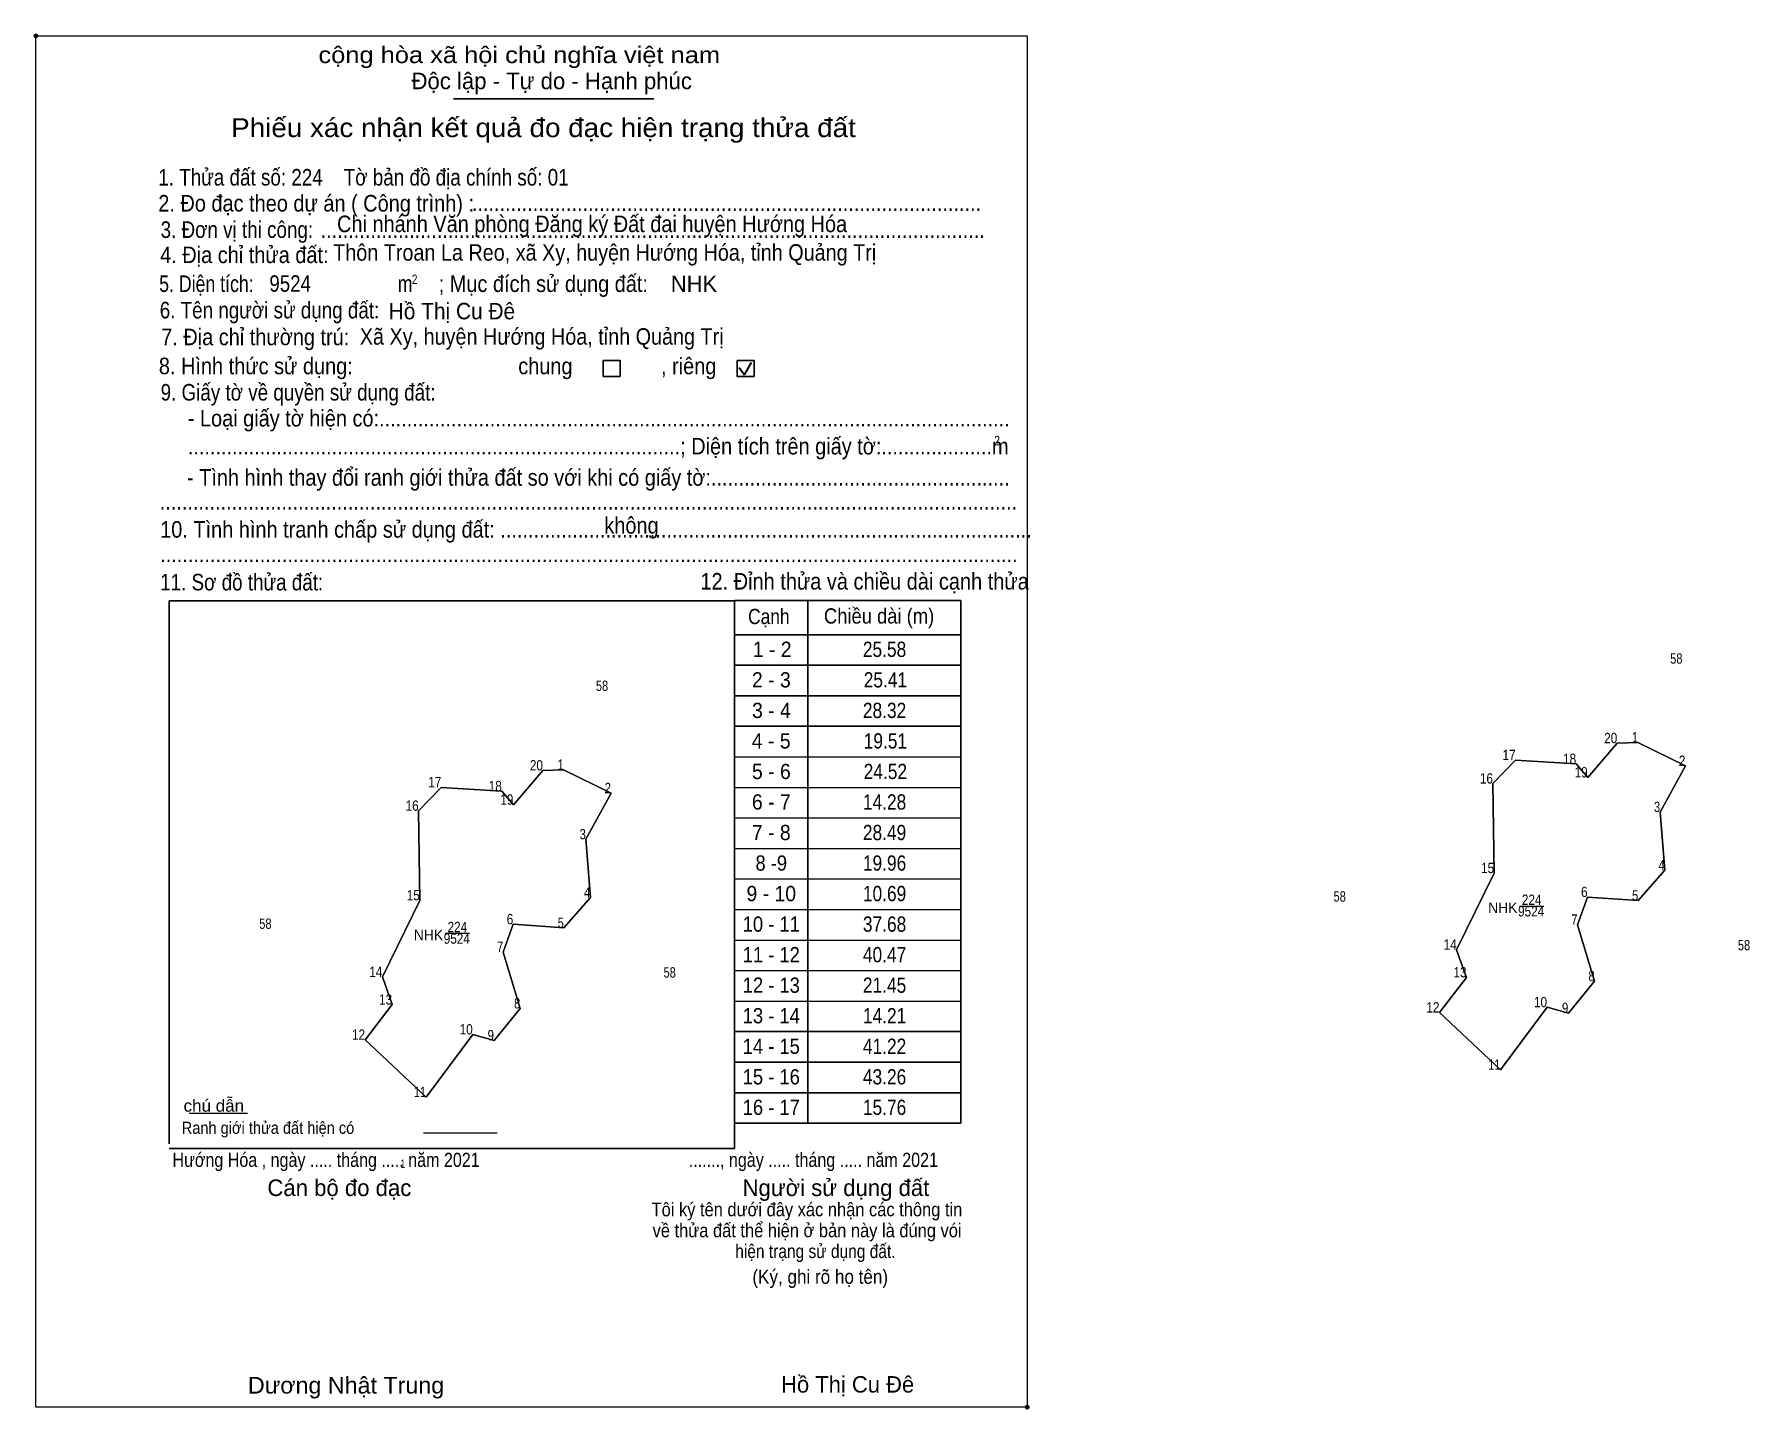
# Model space of a CAD drawing. Header units: metres. Extents: x 553263 to 554892, y 1817281 to 1819329.
# Drawn here: x 554063 to 554892, y 1817281 to 1817946 of the extents above; entities that cross this region are included whole.
import ezdxf
from ezdxf.enums import TextEntityAlignment as Align

# ---------------------------------------------------------------- set-up
doc = ezdxf.new("R2010")
doc.units = ezdxf.units.M
doc.header["$LTSCALE"] = 3.2
doc.header["$PDMODE"] = 32
doc.header["$PDSIZE"] = 1.6
for name, color, linetype, lineweight in [('1', 7, 'Continuous', 13), ('10', 7, 'Continuous', 13), ('17', 7, 'Continuous', 13), ('2', 7, 'Continuous', 25), ('30', 7, 'Continuous', 13), ('6', 7, 'Continuous', 13), ('63', 7, 'Continuous', 13)]:
    doc.layers.add(name, color=color, linetype=linetype, lineweight=lineweight)

msp = doc.modelspace()

# ---------------------------------------------------------------- linework, layer by layer
at = {"layer": '1'}
for points in [[(554838.16, 1817603.68), (554861.09, 1817592.35), (554848.91, 1817570.05), (554851.2, 1817541.92), (554838.31, 1817527.27), (554813.85, 1817529), (554808.95, 1817515.59), (554817.23, 1817488.33), (554804.57, 1817472.9), (554794.26, 1817475.74), (554771.76, 1817445.51), (554742.23, 1817473.19), (554755.35, 1817490.16), (554750.57, 1817503.54), (554768.69, 1817540.56), (554768.12, 1817583.82), (554779.06, 1817595.17), (554808.32, 1817593.29), (554813.9, 1817586.78), (554828.19, 1817603.33)], [(554318.98, 1817590.51), (554341.91, 1817579.18), (554329.73, 1817556.88), (554332.02, 1817528.75), (554319.13, 1817514.1), (554294.67, 1817515.83), (554289.77, 1817502.42), (554298.05, 1817475.16), (554285.39, 1817459.73), (554275.08, 1817462.57), (554252.58, 1817432.34), (554223.05, 1817460.02), (554236.17, 1817476.99), (554231.39, 1817490.37), (554249.51, 1817527.39), (554248.94, 1817570.65), (554259.88, 1817582), (554289.14, 1817580.12), (554294.72, 1817573.61), (554309.01, 1817590.16)]]:
    msp.add_lwpolyline(points, close=True, dxfattribs=at)
at = {"layer": '10'}
for points in [[(554768.12, 1817583.82), (554768.69, 1817540.56), (554750.57, 1817503.54), (554755.35, 1817490.16), (554742.23, 1817473.19), (554771.76, 1817445.51), (554794.26, 1817475.74), (554804.57, 1817472.9), (554817.23, 1817488.33), (554808.95, 1817515.59), (554813.85, 1817529), (554838.31, 1817527.27), (554851.2, 1817541.92), (554848.91, 1817570.05), (554861.09, 1817592.35), (554838.16, 1817603.68), (554828.19, 1817603.33), (554813.9, 1817586.78), (554808.32, 1817593.29), (554779.06, 1817595.17)], [(554248.94, 1817570.65), (554249.51, 1817527.39), (554231.39, 1817490.37), (554236.17, 1817476.99), (554223.05, 1817460.02), (554252.58, 1817432.34), (554275.08, 1817462.57), (554285.39, 1817459.73), (554298.05, 1817475.16), (554289.77, 1817502.42), (554294.67, 1817515.83), (554319.13, 1817514.1), (554332.02, 1817528.75), (554329.73, 1817556.88), (554341.91, 1817579.18), (554318.98, 1817590.51), (554309.01, 1817590.16), (554294.72, 1817573.61), (554289.14, 1817580.12), (554259.88, 1817582)]]:
    msp.add_lwpolyline(points, close=True, dxfattribs=at)
at = {"layer": '17'}
msp.add_line((554137.97, 1817424.51), (554166.21, 1817424.51), dxfattribs=at)
at = {"layer": '2'}
for p, q in [((554265.77, 1817914.7), (554362.64, 1817914.7)), ((554128.41, 1817672.2), (554401.54, 1817672.2)), ((554128.41, 1817409.68), (554128.41, 1817672.2)), ((554401.54, 1817407.53), (554128.41, 1817407.53))]:
    msp.add_line(p, q, dxfattribs=at)
at = {"layer": '2', "lineweight": 35}
for p, q in [((554403.77, 1817784.85), (554406.49, 1817781.31)), ((554406.49, 1817781.31), (554409.81, 1817787.24))]:
    msp.add_line(p, q, dxfattribs=at)
at = {"layer": '2', "lineweight": 13}
msp.add_lwpolyline([(554064, 1817945.08), (554543.04, 1817945.08), (554543.04, 1817282.52), (554064, 1817282.52)], close=True, dxfattribs=at)
at = {"layer": '2'}
for points in [[(554338.1, 1817788.27), (554346.32, 1817788.27), (554346.32, 1817780.59), (554338.1, 1817780.59)], [(554402.82, 1817788.27), (554411.05, 1817788.27), (554411.05, 1817780.59), (554402.82, 1817780.59)]]:
    msp.add_lwpolyline(points, close=True, dxfattribs=at)
for p in [(554064, 1817945.08), (554543.03, 1817282.52)]:
    msp.add_point(p, dxfattribs=at)
at = {"layer": '30', "lineweight": 25}
for p, q in [((554401.54, 1817419.7), (554401.54, 1817672.21)), ((554401.54, 1817672.21), (554510.96, 1817672.21)), ((554436.95, 1817672.21), (554436.95, 1817419.7)), ((554510.96, 1817672.21), (554510.96, 1817419.7)), ((554401.54, 1817655.75), (554510.96, 1817655.75)), ((554401.54, 1817641), (554510.96, 1817641)), ((554401.54, 1817626.25), (554510.96, 1817626.25)), ((554401.54, 1817611.49), (554510.96, 1817611.49)), ((554510.96, 1817463.96), (554401.54, 1817463.96)), ((554510.96, 1817449.2), (554401.54, 1817449.2)), ((554510.96, 1817434.45), (554401.54, 1817434.45)), ((554510.96, 1817419.7), (554401.54, 1817419.7))]:
    msp.add_line(p, q, dxfattribs=at)
at = {"layer": '30'}
for p, q in [((554401.54, 1817596.74), (554510.96, 1817596.74)), ((554401.54, 1817581.99), (554510.96, 1817581.99)), ((554401.54, 1817567.24), (554510.96, 1817567.24)), ((554401.54, 1817552.48), (554510.96, 1817552.48)), ((554401.54, 1817537.73), (554510.96, 1817537.73)), ((554401.54, 1817522.98), (554510.96, 1817522.98)), ((554401.54, 1817508.22), (554510.96, 1817508.22)), ((554401.54, 1817493.47), (554510.96, 1817493.47)), ((554401.54, 1817478.72), (554510.96, 1817478.72)), ((554401.54, 1817463.95), (554510.96, 1817463.95)), ((554401.54, 1817449.2), (554510.96, 1817449.2)), ((554401.54, 1817434.45), (554510.96, 1817434.45))]:
    msp.add_line(p, q, dxfattribs=at)
at = {"layer": '6'}
msp.add_line((554251.21, 1817414.99), (554286.91, 1817414.99), dxfattribs=at)
at = {"layer": '63', "lineweight": 25}
msp.add_line((554401.55, 1817672.21), (554401.55, 1817407.54), dxfattribs=at)
at = {"layer": '63'}
for p, q in [((554780.89, 1817524.65), (554792.68, 1817524.65)), ((554261.71, 1817511.48), (554273.5, 1817511.48))]:
    msp.add_line(p, q, dxfattribs=at)

# ---------------------------------------------------------------- texts
at = {"layer": '1'}
for s, height, width, p in [('58', 5, 0.8, (554856.74, 1817641.75)), ('58', 5, 0.8, (554337.56, 1817628.58)), ('58', 5, 0.8, (554694.05, 1817526.79)), ('224', 5, 0.85, (554786.825, 1817525.18)), ('9524', 5, 0.85, (554786.56, 1817519.6)), ('58', 5, 0.8, (554174.87, 1817513.62)), ('9524', 5, 0.85, (554267.38, 1817506.43)), ('224', 5, 0.85, (554267.645, 1817512.01)), ('58', 5, 0.8, (554889.44, 1817503.24)), ('58', 5, 0.8, (554370.26, 1817490.07)), ('1', 4.225, 0.7, (554241.34, 1817398.05))]:
    msp.add_text(s, height=height, dxfattribs=dict(at, width=width)).set_placement(p, align=Align.CENTER)
for p in [(554772.87, 1817521.32), (554253.69, 1817508.15)]:
    msp.add_text('NHK', height=5, dxfattribs=at).set_placement(p, align=Align.CENTER)
at = {"layer": '10'}
for s, height, width, p in [('1 - 2', 7.377, 0.95, (554419.775, 1817645.01)), ('25.58', 7.37, 0.85, (554474.095, 1817645.01)), ('2 - 3', 7.377, 0.95, (554419.39, 1817630.26)), ('25.41', 7.37, 0.85, (554474.495, 1817630.26)), ('3 - 4', 7.377, 0.95, (554419.435, 1817615.5)), ('28.32', 7.37, 0.85, (554474.1, 1817615.5)), ('4 - 5', 7.377, 0.95, (554419.31, 1817600.76)), ('19.51', 7.37, 0.85, (554474.495, 1817600.76)), ('5 - 6', 7.377, 0.95, (554419.395, 1817586)), ('24.52', 7.37, 0.85, (554474.49, 1817586)), ('6 - 7', 7.377, 0.95, (554419.36, 1817571.25)), ('14.28', 7.37, 0.85, (554474.095, 1817571.25)), ('7 - 8', 7.37, 0.95, (554419.35, 1817556.49)), ('28.49', 7.37, 0.85, (554474.1, 1817556.49)), ('8 -9', 7.37, 0.9, (554419.35, 1817541.74)), ('19.96', 7.37, 0.85, (554474.095, 1817541.74)), ('9 - 10', 7.37, 0.95, (554419.35, 1817526.99)), ('10.69', 7.37, 0.85, (554474.1, 1817526.99)), ('10 - 11', 7.37, 0.9, (554419.345, 1817512.23)), ('37.68', 7.37, 0.85, (554474.105, 1817512.23)), ('11 - 12', 7.37, 0.9, (554419.35, 1817497.47)), ('40.47', 7.37, 0.85, (554474.105, 1817497.47)), ('12 - 13', 7.37, 0.9, (554419.355, 1817482.72)), ('21.45', 7.37, 0.85, (554474.095, 1817482.72)), ('13 - 14', 7.37, 0.9, (554419.35, 1817467.97)), ('14.21', 7.37, 0.85, (554474.105, 1817467.97)), ('14 - 15', 7.37, 0.9, (554419.355, 1817453.2)), ('41.22', 7.37, 0.85, (554474.1, 1817453.2)), ('15 - 16', 7.37, 0.9, (554419.35, 1817438.45)), ('43.26', 7.37, 0.85, (554474.095, 1817438.45)), ('16 - 17', 7.37, 0.9, (554419.345, 1817423.7)), ('15.76', 7.37, 0.85, (554474.095, 1817423.7))]:
    msp.add_text(s, height=height, dxfattribs=dict(at, width=width)).set_placement(p, align=Align.CENTER)
at = {"layer": '2'}
for s, height, width, p in [('cộng hòa xã hội chủ nghĩa việt nam', 7.995, 1.15, (554200.5, 1817931.96)), ('1. Thửa đất số: 224    Tờ bản đồ địa chính số: 01', 8.01, 0.85, (554123.11, 1817872.8)), ('2. Đo đạc theo dự án ( Công trình) : ', 8.001, 0.9, (554123.11, 1817860.25)), ('Chi nhánh Văn phòng Đăng ký Đất đai huyện Hướng Hóa', 7.994, 0.9, (554209.52, 1817850.29)), ('............................................................................................', 8.001, 0.9, (554274.64, 1817860.53)), ('3. Đơn vị thi công:', 8.001, 0.85, (554124.24, 1817847.5)), ('4. Địa chỉ thửa đất:', 8.001, 0.9, (554124.02, 1817835.33)), ('........................................................................................................................', 8.001, 0.9, (554201.53, 1817847.5)), ('Thôn Troan La Reo, xã Xy, huyện Hướng Hóa, tỉnh Quảng Trị', 7.943, 0.9, (554207.64, 1817836.5)), ('5. Diện tích:', 8.001, 0.8, (554123.54, 1817821.37)), ('9524', 7.94, 0.85, (554176.8, 1817821.49)), ('m', 7.995, 0.8, (554238.85, 1817821.37)), ('2', 4.568, 0.8, (554245.65, 1817825.2)), ('; Mục đích sử dụng đất:', 7.995, 0.9, (554258.64, 1817821.37)), ('6. Tên người sử dụng đất:', 8.001, 0.85, (554123.81, 1817808.6)), ('Hồ Thị Cu Đê', 7.94, 0.95, (554234.47, 1817808.16)), ('7. Địa chỉ thường trú:', 8.001, 0.9, (554124.52, 1817795.63)), ('Xã Xy, huyện Hướng Hóa, tỉnh Quảng Trị', 7.943, 0.9, (554220.51, 1817795.9)), ('8. Hình thức sử dụng:', 8.001, 0.9, (554123.39, 1817781.61)), ('chung                , riêng', 7.995, 0.9, (554297.08, 1817781.61)), ('9. Giấy tờ về quyền sử dụng đất:', 8.001, 0.85, (554124.24, 1817768.9)), ('     - Loại giấy tờ hiện có:..................................................................................................................', 7.995, 0.9, (554124.02, 1817756.37)), ('     .........................................................................................; Diện tích trên giấy tờ:....................m', 7.995, 0.9, (554124.02, 1817742.85)), ('2', 4.568, 0.8, (554527.14, 1817747.32)), ('     - Tình hình thay đổi ranh giới thửa đất so với khi có giấy tờ:......................................................', 7.995, 0.9, (554123.61, 1817727.76)), ('...........................................................................................................................................................', 7.995, 0.9, (554123.81, 1817716.17)), ('10. Tình hình tranh chấp sử dụng đất: ................................................................................................', 8.001, 0.9, (554124.02, 1817702.65)), ('không', 7.996, 0.9, (554338.68, 1817704.6)), ('11. Sơ đồ thửa đất:', 8.001, 0.85, (554124.02, 1817677.15)), ('...........................................................................................................................................................', 7.995, 0.9, (554124.02, 1817690.81)), ('12. Đỉnh thửa và chiều dài cạnh thửa', 8.011, 0.9, (554385.1, 1817677.56)), ('Hướng Hóa , ngày ..... tháng ..... năm 2021', 6.833, 0.85, (554129.98, 1817398.58)), ('......., ngày ..... tháng ..... năm 2021', 6.833, 0.85, (554379.46, 1817398.58)), ('(Ký, ghi rõ họ tên)', 6.854, 0.9, (554410.23, 1817342.11)), ('Dương Nhật Trung', 8.004, 1.05, (554166.43, 1817289.07))]:
    msp.add_text(s, height=height, dxfattribs=dict(at, width=width)).set_placement(p)
for s, height, p in [('Độc lập - Tự do - Hạnh phúc', 7.995, (554245.49, 1817919.36)), ('NHK', 7.943, (554370.8, 1817821.32)), ('Cán bộ đo đạc', 7.996, (554175.84, 1817384.52)), ('Người sử dụng đất', 7.995, (554405.46, 1817384.52)), ('Hồ Thị Cu Đê', 7.94, (554424.09, 1817289.54))]:
    msp.add_text(s, height=height, dxfattribs=at).set_placement(p)
for s, height, width, p in [('Phiếu xác nhận kết quả đo đạc hiện trạng thửa đất', 9.136, 1.1, (554309.27, 1817896.21)), ('Tôi ký tên dưới đây xác nhận các thông tin', 6.605, 0.9, (554436.58, 1817374.71)), ('về thửa đất thể hiện ở bản này là đúng vói', 6.605, 0.9, (554436.655, 1817364.61)), ('hiện trạng sử dụng đất.', 6.591, 0.85, (554440.675, 1817354.55))]:
    msp.add_text(s, height=height, dxfattribs=dict(at, width=width)).set_placement(p, align=Align.CENTER)
msp.add_text('.', height=2.285, dxfattribs=at).set_placement((554542.981, 1817281.27), align=Align.CENTER)
at = {"layer": '30'}
for s, width, p in [('Cạnh', 0.85, (554408.16, 1817660.88)), ('Chiều dài (m)', 0.9, (554444.81, 1817661.13))]:
    msp.add_text(s, height=7.377, dxfattribs=dict(at, width=width)).set_placement(p)
at = {"layer": '6'}
for s, width, p in [('chú dẫn', 1.05, (554135.33, 1817425.26)), ('Ranh giới thửa đất hiện có ', 0.9, (554134.45, 1817414.56))]:
    msp.add_text(s, height=5.854, dxfattribs=dict(at, width=width)).set_placement(p)
at = {"layer": '63'}
for s, width, p in [(' 20', 0.85, (554828.19, 1817603.33)), (' 1', 0.75, (554838.16, 1817603.68)), (' 20', 0.85, (554309.01, 1817590.16)), (' 1', 0.75, (554318.98, 1817590.51)), (' 17', 0.85, (554779.06, 1817595.17)), (' 18', 0.85, (554808.32, 1817593.29)), (' 2', 0.85, (554861.09, 1817592.35)), (' 17', 0.85, (554259.88, 1817582)), (' 16', 0.85, (554768.12, 1817583.82)), (' 19', 0.85, (554813.9, 1817586.78)), (' 18', 0.85, (554289.14, 1817580.12)), (' 19', 0.85, (554294.72, 1817573.61)), (' 2', 0.85, (554341.91, 1817579.18)), (' 16', 0.85, (554248.94, 1817570.65)), (' 3', 0.8, (554848.91, 1817570.05)), (' 3', 0.8, (554329.73, 1817556.88)), (' 15', 0.85, (554768.69, 1817540.56)), (' 4', 0.85, (554851.2, 1817541.92)), (' 15', 0.85, (554249.51, 1817527.39)), (' 4', 0.85, (554332.02, 1817528.75)), (' 6', 0.85, (554813.85, 1817529)), (' 5', 0.8, (554838.31, 1817527.27)), (' 6', 0.85, (554294.67, 1817515.83)), (' 5', 0.8, (554319.13, 1817514.1)), (' 7', 0.8, (554808.95, 1817515.59)), (' 7', 0.8, (554289.77, 1817502.42)), (' 14', 0.85, (554750.57, 1817503.54)), (' 14', 0.85, (554231.39, 1817490.37)), (' 13', 0.85, (554755.35, 1817490.16)), (' 8', 0.8, (554817.23, 1817488.33)), (' 13', 0.85, (554236.17, 1817476.99)), (' 8', 0.8, (554298.05, 1817475.16)), (' 12', 0.85, (554742.23, 1817473.19)), (' 10', 0.85, (554794.26, 1817475.74)), (' 9', 0.85, (554804.57, 1817472.9)), (' 12', 0.85, (554223.05, 1817460.02)), (' 10', 0.85, (554275.08, 1817462.57)), (' 9', 0.85, (554285.39, 1817459.73)), (' 11', 0.8, (554771.76, 1817445.51)), (' 11', 0.8, (554252.58, 1817432.34))]:
    msp.add_text(s, height=5, dxfattribs=dict(at, width=width)).set_placement(p, align=Align.RIGHT)

doc.saveas('drawing.dxf')
